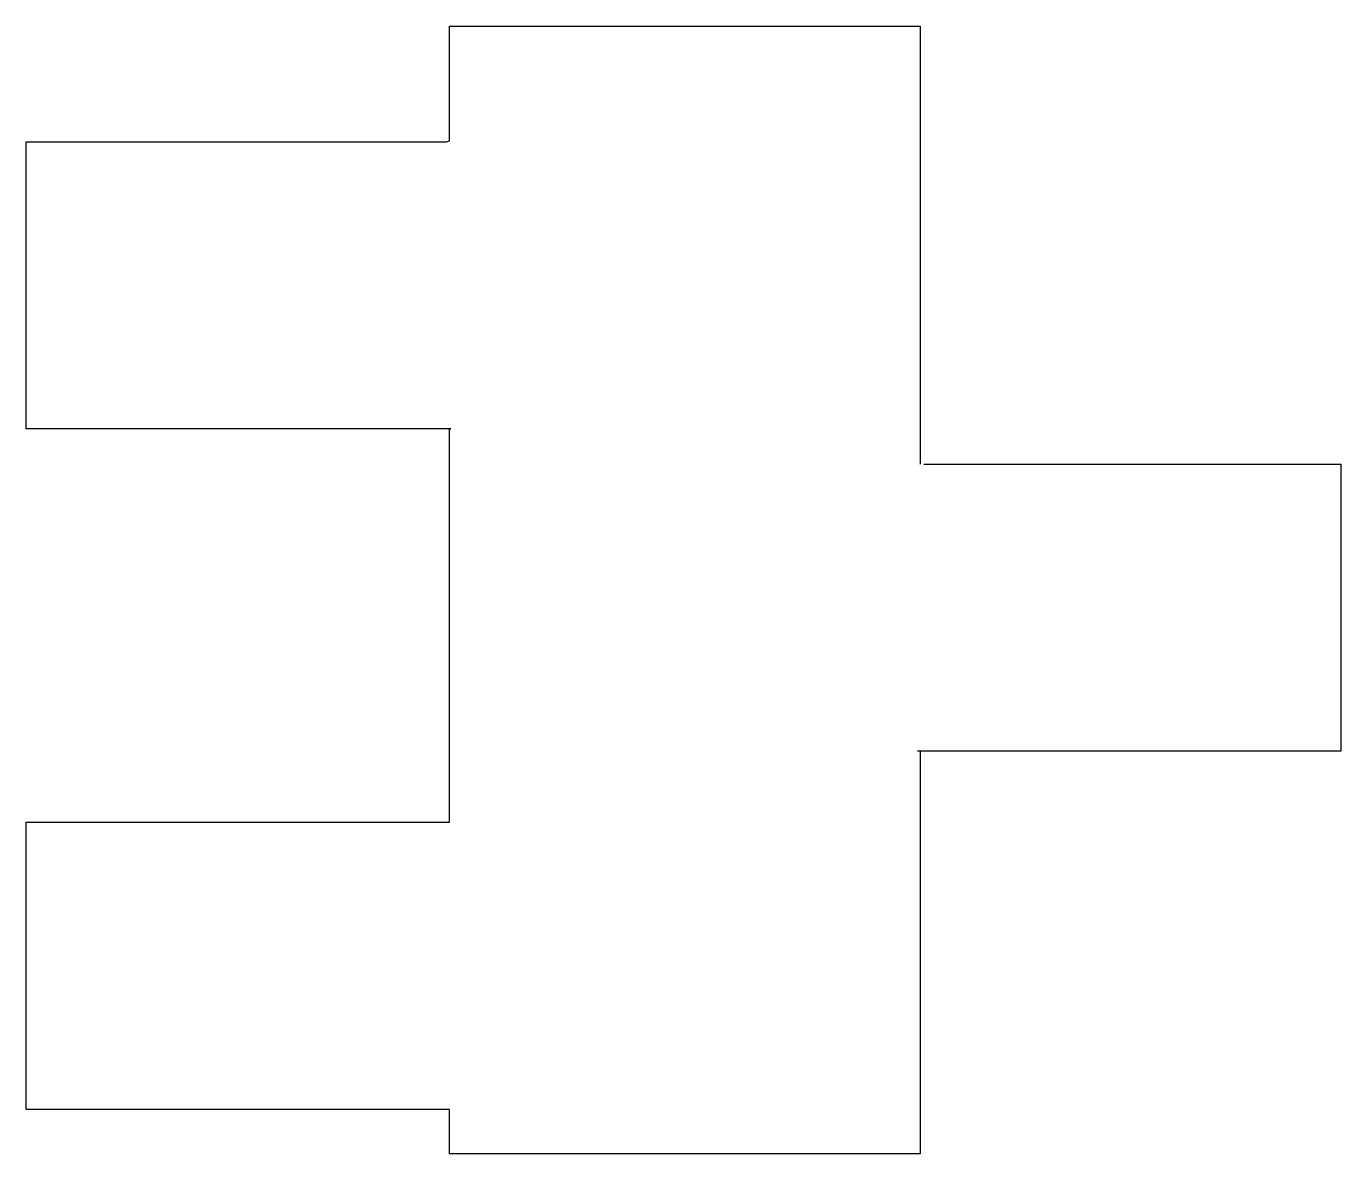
# Model space of a CAD drawing. Header units: centimetres. Extents: x -5.9 to 5.9, y -5 to 5.
import ezdxf

# ---------------------------------------------------------------- set-up
doc = ezdxf.new("R2010")
doc.units = ezdxf.units.CM
doc.header["$MEASUREMENT"] = 0
doc.layers.add('Camada 1', color=7, linetype='Continuous')

msp = doc.modelspace()

# ---------------------------------------------------------------- linework, layer by layer
at = {"layer": 'Camada 1', "lineweight": 25}
msp.add_open_spline([(2.13475, 1.12447), (2.13475, 1.12447), (5.86051, 1.12447), (5.86051, 1.12447), (5.86051, 1.12447), (5.86051, 1.12447), (5.86051, -1.44199), (5.86051, -1.44199), (5.86051, -1.44199), (5.86051, -1.44199), (2.0771, -1.44199), (2.0771, -1.44199), (2.0771, -1.44199), (2.0771, -1.44199), (2.10342, -1.43662), (2.10342, -1.43662), (2.10342, -1.43662), (2.10342, -1.43662), (2.10342, -5.04033), (2.10342, -5.04033), (2.10342, -5.04033), (2.10342, -5.04033), (-2.10345, -5.04033), (-2.10345, -5.04033), (-2.10345, -5.04033), (-2.10345, -5.04033), (-2.10345, -4.64345), (-2.10345, -4.64345), (-2.10345, -4.64345), (-2.10345, -4.64345), (-2.11192, -4.64345), (-2.11192, -4.64345), (-2.11192, -4.64345), (-2.11192, -4.64345), (-5.88699, -4.64345), (-5.88699, -4.64345), (-5.88699, -4.64345), (-5.88699, -4.64345), (-5.88699, -2.07699), (-5.88699, -2.07699), (-5.88699, -2.07699), (-5.88699, -2.07699), (-2.11192, -2.07699), (-2.11192, -2.07699), (-2.11192, -2.07699), (-2.11192, -2.07699), (-2.10345, -2.07699), (-2.10345, -2.07699), (-2.10345, -2.07699), (-2.10345, -2.07699), (-2.10345, 1.44197), (-2.10345, 1.44197), (-2.10345, 1.44197), (-2.10345, 1.44197), (-2.09271, 1.44197), (-2.09271, 1.44197), (-2.09271, 1.44197), (-2.09271, 1.44197), (-5.88699, 1.44197), (-5.88699, 1.44197), (-5.88699, 1.44197), (-5.88699, 1.44197), (-5.88699, 4.00842), (-5.88699, 4.00842), (-5.88699, 4.00842), (-5.88699, 4.00842), (-2.13115, 4.00842), (-2.13115, 4.00842), (-2.13115, 4.00842), (-2.13115, 4.00842), (-2.10345, 4.01596), (-2.10345, 4.01596), (-2.10345, 4.01596), (-2.10345, 4.01596), (-2.10345, 5.0403), (-2.10345, 5.0403), (-2.10345, 5.0403), (-2.10345, 5.0403), (2.10342, 5.0403), (2.10342, 5.0403), (2.10342, 5.0403), (2.10342, 5.0403), (2.10342, 1.12447), (2.10342, 1.12447)], degree=3, knots=[0, 0, 0, 0, 0.04545455, 0.04545455, 0.04545455, 0.04545455, 0.09090909, 0.09090909, 0.09090909, 0.09090909, 0.13636364, 0.13636364, 0.13636364, 0.13636364, 0.18181818, 0.18181818, 0.18181818, 0.18181818, 0.22727273, 0.22727273, 0.22727273, 0.22727273, 0.27272727, 0.27272727, 0.27272727, 0.27272727, 0.31818182, 0.31818182, 0.31818182, 0.31818182, 0.36363636, 0.36363636, 0.36363636, 0.36363636, 0.40909091, 0.40909091, 0.40909091, 0.40909091, 0.45454545, 0.45454545, 0.45454545, 0.45454545, 0.5, 0.5, 0.5, 0.5, 0.54545455, 0.54545455, 0.54545455, 0.54545455, 0.59090909, 0.59090909, 0.59090909, 0.59090909, 0.63636364, 0.63636364, 0.63636364, 0.63636364, 0.68181818, 0.68181818, 0.68181818, 0.68181818, 0.72727273, 0.72727273, 0.72727273, 0.72727273, 0.77272727, 0.77272727, 0.77272727, 0.77272727, 0.81818182, 0.81818182, 0.81818182, 0.81818182, 0.86363636, 0.86363636, 0.86363636, 0.86363636, 0.90909091, 0.90909091, 0.90909091, 0.90909091, 1, 1, 1, 1], dxfattribs=at)

doc.saveas('drawing.dxf')
